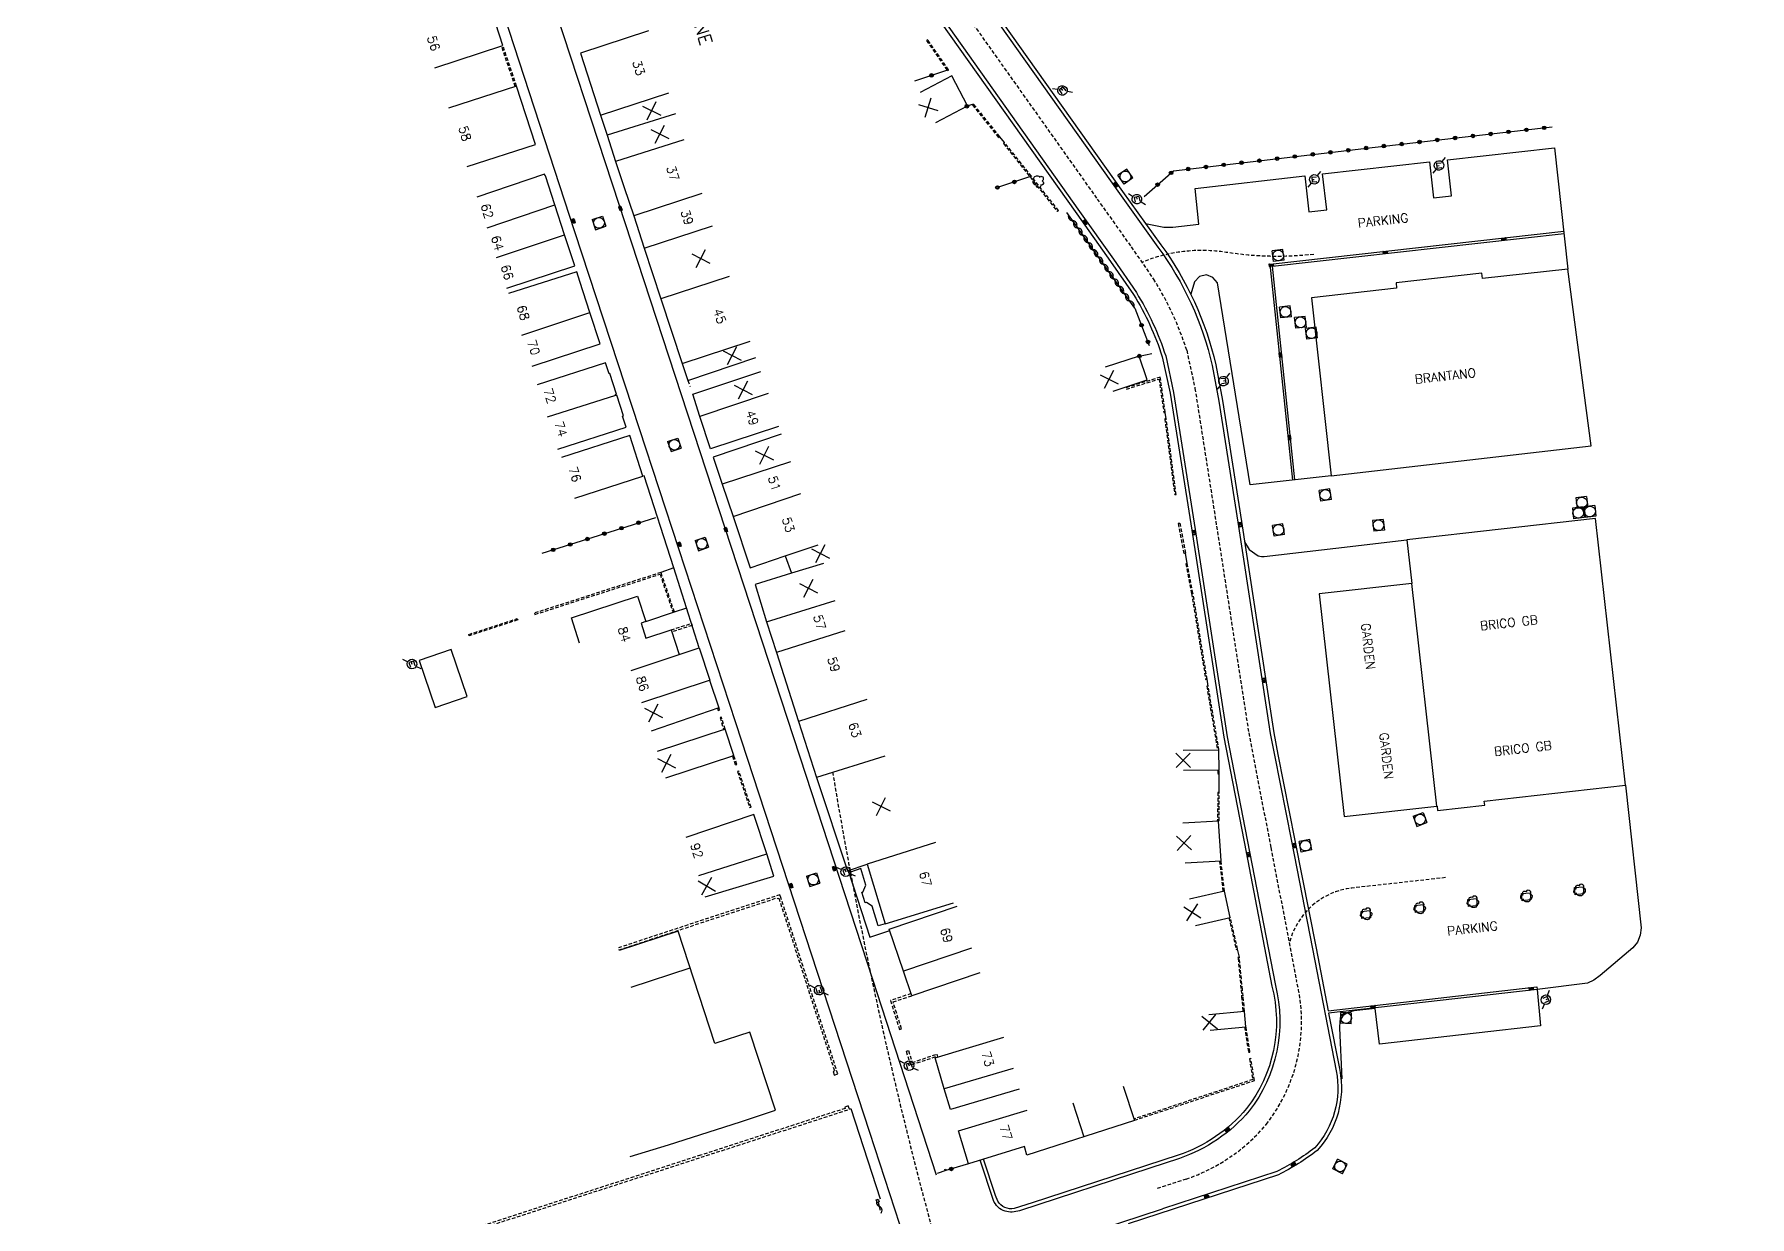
# Model space of a CAD drawing. Header units: millimetres. Extents: x 169000 to 170001, y 126000 to 127001.
# Drawn here: x 169346 to 169585.4, y 126678 to 126842.9 of the extents above; entities that cross this region are included whole.
import ezdxf
from ezdxf.enums import TextEntityAlignment as Align

# ---------------------------------------------------------------- set-up
doc = ezdxf.new("R2010")
doc.units = ezdxf.units.MM
doc.linetypes.add('DASHED', pattern=[0.75, 0.5, -0.25])
doc.layers.get('0').update_dxf_attribs({"linetype": 'CONTINUOUS'})
for name, color, linetype in [('W0001', 6, 'DASHED'), ('W0008', 7, 'CONTINUOUS'), ('W0100', 7, 'CONTINUOUS'), ('W0112', 1, 'DASHED'), ('W0300', 7, 'CONTINUOUS'), ('W0310', 3, 'CONTINUOUS'), ('W0322', 7, 'CONTINUOUS'), ('W0330', 7, 'CONTINUOUS'), ('W0334', 7, 'CONTINUOUS'), ('W0400', 7, 'CONTINUOUS'), ('W0420', 7, 'CONTINUOUS'), ('W0471', 7, 'CONTINUOUS'), ('W0984', 7, 'CONTINUOUS'), ('W0989', 7, 'CONTINUOUS'), ('W0991', 7, 'CONTINUOUS'), ('W1102', 7, 'CONTINUOUS')]:
    doc.layers.add(name, color=color, linetype=linetype)
doc.styles.get("Standard").update_dxf_attribs({"font": 'romans.shx', "width": 0.85})

# ---------------------------------------------------------------- blocks, each defined once
blk = doc.blocks.new('T471')
for p, q in [((-0.333334, 0.333334), (-0.333334, -0.333334)), ((-0.333334, 0.333334), (0.333334, 0.333334)), ((-0.333334, 0), (0, 0)), ((0.500001, 0.500001), (1.000002, 1.000002)), ((-0.500001, -0.500001), (-1.000002, -1.000002)), ((-0.333334, -0.333334), (0.333334, -0.333334))]:
    blk.add_line(p, q)
blk.add_ellipse((0, 0), major_axis=(0.471405, 0.471405), ratio=1, start_param=5.4977871438, end_param=11.780972451)
blk = doc.blocks.new('T420')
for p, q in [((0.75, 0.75), (-0.75, 0.75)), ((-0.75, 0.75), (-0.75, -0.75)), ((0.75, 0.75), (0.75, -0.75)), ((0.75, -0.75), (-0.75, -0.75))]:
    blk.add_line(p, q)
blk.add_ellipse((0, 0), major_axis=(-0.53, 0.53), ratio=1, start_param=3.926991, end_param=10.210176)
blk = doc.blocks.new('T400')
for p, q in [((-0.15, 0.3), (0.15, 0.3)), ((-0.15, -0.25), (-0.15, 0.3)), ((-0.15, 0.15), (0.15, 0.15)), ((-0.15, 0), (0.15, 0)), ((0.15, 0.3), (0.15, -0.25)), ((-0.15, -0.15), (0.15, -0.15)), ((-0.15, -0.25), (-0.15, -0.3)), ((-0.15, -0.3), (0.15, -0.3)), ((0.15, -0.3), (0.15, -0.25))]:
    blk.add_line(p, q)
blk = doc.blocks.new('T300')
for p, q in [((-0.8, 0.51), (-0.86, 0.34)), ((-0.86, 0.34), (-0.86, 0.17)), ((-0.86, 0.17), (-0.74, 0.06)), ((-0.69, 0.63), (-0.8, 0.51)), ((-0.8, -0.06), (-0.74, 0.06)), ((-0.74, 0.06), (-0.69, 0.11)), ((-0.57, 0.69), (-0.69, 0.63)), ((-0.46, 0.69), (-0.57, 0.69)), ((-0.29, 0.63), (-0.46, 0.69)), ((-0.29, 0.63), (-0.17, 0.74)), ((-0.23, 0.57), (-0.29, 0.63)), ((-0.17, 0.74), (-0.06, 0.8)), ((-0.06, 0.8), (0.06, 0.8)), ((0.06, 0.8), (0.23, 0.74)), ((0.23, 0.74), (0.34, 0.63)), ((0.34, 0.63), (0.4, 0.51)), ((0.46, 0.46), (0.34, 0.46)), ((0.4, 0.51), (0.4, 0.46)), ((0.57, 0.4), (0.46, 0.46)), ((0.57, 0.4), (0.69, 0.29)), ((0.69, 0.29), (0.74, 0.17)), ((0.74, 0.06), (0.69, -0.17)), ((0.74, 0.17), (0.74, 0.06)), ((-0.8, -0.17), (-0.8, -0.06)), ((-0.8, -0.23), (-0.8, -0.17)), ((-0.74, -0.34), (-0.8, -0.23)), ((-0.69, -0.4), (-0.74, -0.34)), ((-0.51, -0.46), (-0.69, -0.4)), ((-0.4, -0.46), (-0.51, -0.46)), ((-0.4, -0.46), (-0.34, -0.46)), ((-0.34, -0.46), (-0.34, -0.4)), ((-0.34, -0.51), (-0.34, -0.46)), ((-0.29, -0.63), (-0.34, -0.51)), ((-0.17, -0.74), (-0.29, -0.63)), ((-0.06, -0.8), (-0.17, -0.74)), ((0.06, -0.8), (-0.06, -0.8)), ((0.17, -0.74), (0.06, -0.8)), ((0.23, -0.69), (0.17, -0.74)), ((0.29, -0.46), (0.23, -0.46)), ((0.29, -0.63), (0.23, -0.69)), ((0.46, -0.4), (0.29, -0.46)), ((0.34, -0.51), (0.29, -0.63)), ((0.34, -0.51), (0.34, -0.46)), ((0.57, -0.34), (0.46, -0.4)), ((0.63, -0.29), (0.57, -0.34)), ((0.69, -0.17), (0.63, -0.29))]:
    blk.add_line(p, q)
blk = doc.blocks.new('t322o')
at = {"color": 0, "linetype": 'Continuous'}
for radius in [0.25, 0.15]:
    blk.add_circle((0, 0), radius, dxfattribs=at)
blk = doc.blocks.new('t310o')
at = {"color": 0, "linetype": 'Continuous'}
for centre, start, end in [((-0.5, 0.38), 216.8699, 323.1304), ((0.5, -0.37), 36.8699, 143.1303)]:
    blk.add_arc(centre, 0.625, start, end, dxfattribs=at)
blk = doc.blocks.new('t991o')
at = {"color": 0, "linetype": 'Continuous'}
for p, q in [((-1, 1), (1, -1)), ((-1, -1), (1, 1))]:
    blk.add_line(p, q, dxfattribs=at)

msp = doc.modelspace()

# ---------------------------------------------------------------- linework, layer by layer
at = {"layer": 'W0001'}
for points in [[(169394.28, 126956.77), (169407.01, 126939.17), (169415.47, 126927.98), (169418.62, 126923.56), (169441.55, 126894.23), (169442.17, 126893.35), (169448.09, 126885.03), (169466.35, 126859.36), (169475.3, 126846.77), (169494.34, 126819.94), (169499.08, 126813.27), (169502.34, 126808.55, -0.063994), (169506.82, 126798.84), (169507.98, 126793.52), (169510.99, 126774.3), (169515.48, 126745.45), (169518.56, 126729.46), (169522.15, 126710.87, -0.231483), (169517.92, 126690.83, -0.13711), (169506.75, 126683.21), (169502.57, 126681.85)], [(169585.37, 126497.99, -0.031828), (169558.55, 126519.34, -0.048361), (169520.91, 126560.91, -0.046501), (169494.18, 126607.34, -0.053142), (169457.42, 126740)]]:
    msp.add_lwpolyline(points, format="xyb", dxfattribs=at)
at = {"layer": 'W0001', "flags": 128}
for points in [[(169524.54, 126812.22, -0.067321), (169512.34, 126812.5, 0.138717), (169500.57, 126811.1, 2.339237)], [(169542.91, 126725.27), (169529.88, 126723.81, 0.315342), (169521.14, 126716.11, 0.809597)]]:
    msp.add_lwpolyline(points, format="xyb", dxfattribs=at)
at = {"layer": 'W0008'}
for points in [[(169499.55, 126587.49, 0.010625), (169490.97, 126605.98, -0.021146), (169474.46, 126653.36), (169462.6, 126689.69), (169451.25, 126724.41), (169443.9, 126746.88), (169435.96, 126771.14), (169430.48, 126787.87), (169421.45, 126815.37), (169410.21, 126849.91), (169400.36, 126880.11), (169389.49, 126913.53), (169377.94, 126949), (169371.64, 126967.8, 0.102233), (169364.46, 126980.66), (169347.6, 126998.44), (169346.05, 127000)], [(169353.68, 127000), (169358.14, 126995.28), (169369.45, 126984.04, -0.124894), (169376.87, 126974.17, -0.037063), (169382.5, 126957.39), (169385.16, 126949.17), (169396.9, 126913.01), (169404.88, 126888.43), (169406.8, 126882.61), (169416.96, 126851.73), (169427.6, 126819.23), (169453.71, 126739.56), (169462.97, 126711.08), (169471.88, 126683.79)], [(169416.99, 126922.66), (169417.4, 126922.93), (169423.83, 126913.92), (169429.71, 126905.65), (169439.7, 126891.6), (169445.62, 126883.27), (169463.88, 126857.61), (169472.83, 126845.02), (169491.87, 126818.18), (169496.59, 126811.53), (169499.8, 126806.88, -0.06272), (169503.89, 126798.06), (169505, 126792.96), (169508, 126773.83), (169512.49, 126744.93), (169515.58, 126728.89), (169519.2, 126710.21, -0.231824), (169515.56, 126692.74, -0.136305), (169505.8, 126686.09), (169501.69, 126684.74)], [(169449.46, 126906.64, 0.608473), (169445.04, 126894.57), (169450.37, 126887.1), (169468.23, 126861.95), (169478.28, 126847.72), (169497.47, 126820.71), (169502.81, 126813.25, -0.102497), (169510.38, 126796.72), (169511.33, 126791.73), (169513.97, 126774.87), (169517.99, 126748.43), (169518.48, 126745.38), (169519.06, 126742.36), (169521.43, 126730.34), (169524.37, 126715.35), (169527.68, 126698.31, -0.235314), (169524.69, 126687.57, -0.048632), (169519.42, 126684.29), (169503.43, 126679.04)], [(169501.69, 126684.75), (169483.49, 126678.8, -0.145935), (169481.48, 126678.72, -0.213159), (169479.86, 126680.24), (169478.03, 126685.84)], [(169484.4, 126666.2), (169483.18, 126670.09, -0.159872), (169483.42, 126671.8, -0.111771), (169486, 126673.35), (169503.43, 126679.06)]]:
    msp.add_lwpolyline(points, format="xyb", dxfattribs=at)
for points in [[(169501.08, 126816.53), (169503.62, 126816.04), (169504.88, 126816.04), (169508.51, 126816.44), (169508.01, 126821.39), (169523.31, 126823.16), (169523.87, 126818.17), (169526.39, 126818.44), (169525.79, 126823.44), (169540.72, 126825.12), (169541.27, 126820.13), (169543.78, 126820.39), (169543.21, 126825.39), (169558.13, 126827.08), (169560.02, 126810.17)], [(169527, 126781.32), (169515.66, 126780.07), (169511.14, 126808.23), (169510.48, 126808.98), (169509.57, 126809.37), (169508.59, 126809.13), (169507.89, 126808.41), (169507.39, 126806.67)], [(169514.9, 126772.11), (169515.55, 126771.05), (169516.78, 126770.17), (169517.24, 126770.05), (169517.63, 126770.06), (169527.61, 126771.21), (169537.53, 126772.41)], [(169568.04, 126738.16), (169570.21, 126718.25), (169570.08, 126717.23), (169569.73, 126716.26), (169569.05, 126715.46), (169564.52, 126711.6), (169563.63, 126710.95), (169562.73, 126710.55), (169555.7, 126709.66), (169556.2, 126704.59), (169547.22, 126703.59), (169533.72, 126702.03), (169533.14, 126707.02), (169530.13, 126706.68), (169529.19, 126706.39), (169528.61, 126705.99), (169528.19, 126705.31), (169528.14, 126704.28), (169528.46, 126697.22), (169528.35, 126697.21)]]:
    msp.add_lwpolyline(points, dxfattribs=at)
at = {"layer": 'W0100'}
msp.add_line((169444.59, 126691.21), (169449.45, 126692.81), dxfattribs=at)
for points in [[(169401.92, 126838.23), (169411.42, 126841.36), (169409.44, 126847.39), (169407.86, 126852.13), (169406.73, 126855.58), (169397.23, 126852.46)], [(169431.74, 126843.41), (169422.24, 126840.31), (169425.06, 126831.65), (169425.98, 126828.85), (169427.13, 126825.2), (169428.32, 126821.54), (169429.67, 126817.6), (169431.15, 126813.11), (169433.47, 126806), (169436.42, 126797), (169437.23, 126794.61), (169446.7, 126797.82)], [(169471.83, 126830.62), (169476.26, 126832.94), (169474.07, 126837.13), (169469.64, 126834.82)], [(169406.46, 126824.46), (169415.97, 126827.54), (169413.34, 126835.68), (169403.82, 126832.61)], [(169411.99, 126807.49), (169421.47, 126810.64), (169420.04, 126814.95), (169418.69, 126819.11), (169417.36, 126823.19), (169417.32, 126823.18), (169417.24, 126823.39), (169407.77, 126820.19)], [(169415.5, 126796.62), (169425, 126799.74), (169423.57, 126804.09), (169422.17, 126808.46), (169421.75, 126809.78), (169412.21, 126806.76)], [(169419.1, 126785.06), (169428.62, 126788.13), (169428.13, 126789.66), (169428.26, 126789.7), (169427.33, 126792.57), (169427.2, 126792.53), (169427.15, 126792.68), (169427.27, 126792.72), (169426.35, 126795.59), (169426.23, 126795.55), (169425.74, 126797.08), (169416.22, 126794.01)], [(169496.57, 126793.13), (169501.31, 126794.7), (169500.21, 126798.04), (169495.46, 126796.47)], [(169449.88, 126788.2), (169440.38, 126785.07), (169438.89, 126789.6), (169437.9, 126792.7), (169447.39, 126795.87)], [(169421.45, 126778.19), (169430.96, 126781.26), (169429.12, 126786.96), (169419.61, 126783.9)], [(169450.23, 126787.15), (169440.75, 126783.95), (169442.03, 126780.15), (169443.53, 126775.66), (169445.93, 126768.51), (169450.81, 126770.15), (169451.71, 126767.73), (169446.6, 126766.15), (169448.21, 126760.96), (169449.6, 126756.66), (169452.68, 126747.07), (169455.16, 126739.22), (169459.51, 126726.2), (169462.23, 126727.15), (169464.74, 126718.84), (169474.31, 126721.73)], [(169422.13, 126757.98), (169420.98, 126761.5), (169430.22, 126764.53), (169431.37, 126761.01), (169430.7, 126760.79), (169431.36, 126758.69), (169434.88, 126759.84), (169436.01, 126756.4), (169438.8, 126757.32), (169440.28, 126752.83), (169440.23, 126752.8), (169441.57, 126748.96), (169432.12, 126745.68)], [(169404.19, 126757.11), (169399.72, 126755.58), (169401.97, 126749.02), (169406.44, 126750.55), (169404.19, 126757.11)], [(169434.15, 126739.17), (169443.64, 126742.31), (169442.43, 126745.99), (169432.93, 126742.85)], [(169506.36, 126740.25), (169511.36, 126740.31), (169511.33, 126743.06), (169506.33, 126743.01)], [(169439.64, 126722.57), (169449.21, 126725.46), (169448.27, 126728.61), (169446.43, 126734.06), (169436.95, 126730.87)], [(169506.62, 126727.33), (169511.61, 126727.63), (169511.28, 126733.16), (169506.29, 126732.87)], [(169508.04, 126718.61), (169512.91, 126719.71), (169512.09, 126723.36), (169507.21, 126722.25)], [(169477.95, 126711.98), (169468.48, 126708.76), (169467.32, 126712.2), (169465.33, 126718.07), (169474.8, 126721.27)], [(169429.16, 126686.36), (169434.53, 126687.98), (169444.59, 126691.21), (169449.45, 126692.81), (169445.86, 126703.73), (169440.99, 126702.13), (169435.89, 126717.78), (169427.65, 126715.1)], [(169510.11, 126704), (169515.09, 126704.47), (169514.89, 126706.6), (169509.91, 126706.12)], [(169483.46, 126695.77), (169473.87, 126692.9), (169473.01, 126695.79), (169471.72, 126700.14), (169481.3, 126702.99)], [(169497.97, 126696.16), (169499.52, 126691.4), (169484.53, 126686.57), (169484.18, 126687.75), (169476.39, 126685.33), (169475, 126689.93), (169484.58, 126692.81)]]:
    msp.add_lwpolyline(points, dxfattribs=at)
for points in [[(169536.11, 126807.5), (169524.22, 126806.17), (169527, 126781.32), (169563.23, 126785.5), (169560.02, 126810.17), (169548.09, 126808.84), (169548, 126809.59), (169536.03, 126808.26)], [(169538.22, 126766.31), (169525.29, 126764.85), (169528.77, 126733.79), (169541.72, 126735.25), (169541.73, 126735.21), (169541.77, 126735.22), (169541.83, 126734.64), (169548.41, 126735.37), (169548.34, 126735.95), (169568.04, 126738.16), (169563.88, 126775.35), (169537.53, 126772.41)]]:
    msp.add_lwpolyline(points, close=True, dxfattribs=at)
at = {"layer": 'W0112'}
for p, q in [((169413.15, 126835.62), (169411.23, 126841.3)), ((169413.34, 126835.68), (169411.42, 126841.36)), ((169437.23, 126794.61), (169437.53, 126793.77))]:
    msp.add_line(p, q, dxfattribs=at)
for points in [[(169473.6, 126837.97), (169470.69, 126842.15), (169470.53, 126842.04), (169473.44, 126837.86)], [(169476.95, 126833.06), (169480.58, 126828.52), (169480.74, 126828.64), (169477.1, 126833.18)], [(169488.95, 126818.33), (169485.16, 126823.11), (169481.42, 126827.81), (169481.26, 126827.68), (169485, 126822.99), (169488.79, 126818.21)], [(169505.35, 126778.73), (169503.96, 126789.29), (169503.77, 126789.26), (169505.15, 126778.71)], [(169506.46, 126770.48), (169505.65, 126774.7), (169505.85, 126774.73), (169506.65, 126770.52)], [(169509.67, 126752.96), (169507.7, 126764.95), (169506.9, 126769.11), (169506.71, 126769.07), (169507.5, 126764.91), (169509.47, 126752.93)], [(169406.68, 126759.2), (169413.43, 126761.41), (169413.49, 126761.22), (169406.74, 126759.01)], [(169442.43, 126745.99), (169441.91, 126747.67), (169441.72, 126747.61), (169442.23, 126745.93)], [(169444.06, 126741.06), (169443.64, 126742.31), (169443.45, 126742.24), (169443.87, 126741)], [(169446.05, 126735.1), (169444.35, 126740.12), (169444.16, 126740.06), (169445.86, 126735.03)], [(169463.5, 126680.3), (169463.78, 126680.41), (169463.92, 126680.04), (169463.64, 126679.94)]]:
    msp.add_lwpolyline(points, close=True, dxfattribs=at)
for points in [[(169498.41, 126793.43), (169502.97, 126794.82), (169503.63, 126790.15), (169503.83, 126790.18), (169503.13, 126795.08), (169498.35, 126793.62)], [(169435.35, 126762.33), (169433.48, 126767.85), (169415.84, 126762.18), (169415.9, 126761.99), (169433.35, 126767.6), (169435.16, 126762.27)], [(169434.88, 126759.84), (169437.72, 126760.72), (169437.81, 126760.43), (169434.97, 126759.55)], [(169511.33, 126743.06), (169509.82, 126751.99), (169509.62, 126751.96), (169511.13, 126743.03)], [(169441.38, 126748.89), (169441.48, 126748.6), (169441.67, 126748.67), (169441.57, 126748.96)], [(169511.16, 126740.31), (169511.16, 126739.73), (169511.36, 126739.73), (169511.36, 126740.31)], [(169511.28, 126733.16), (169511.34, 126733.24), (169511.35, 126737.16), (169511.15, 126737.16), (169511.14, 126733.3), (169511.02, 126733.14)], [(169511.41, 126727.61), (169511.89, 126723.31)], [(169512.09, 126723.36), (169511.61, 126727.63)], [(169427.62, 126715.19), (169449.68, 126722.45), (169449.72, 126722.34), (169449.92, 126722.4), (169457.7, 126698.29), (169457.49, 126698.21), (169457.66, 126697.73), (169458.14, 126697.9), (169450.2, 126722.49), (169450.08, 126722.89), (169427.53, 126715.48)], [(169512.72, 126719.67), (169513.73, 126715.24), (169513.92, 126715.29), (169512.91, 126719.71)], [(169514.89, 126706.6), (169514.69, 126708.71), (169514.6, 126709.62), (169514.19, 126714.04), (169514.17, 126714.17), (169513.97, 126714.13), (169513.99, 126714.01), (169514.4, 126709.6), (169514.49, 126708.69), (169514.69, 126706.58)], [(169468.37, 126709.09), (169465.49, 126708.12), (169466.76, 126704.1), (169467.04, 126704.19), (169465.86, 126707.93), (169468.47, 126708.8)], [(169514.89, 126704.45), (169515.44, 126700.9), (169515.64, 126700.94), (169515.09, 126704.47)], [(169471.78, 126700.16), (169471.75, 126700.25), (169468.34, 126699.09), (169467.72, 126701.04), (169468.01, 126701.13), (169468.53, 126699.47), (169471.95, 126700.64), (169472.07, 126700.24)], [(169499.52, 126691.41), (169516.27, 126696.96), (169515.78, 126700.02), (169515.58, 126699.99), (169516.04, 126697.1), (169499.45, 126691.59)], [(169401.28, 126674.03), (169439.09, 126686.25), (169459.76, 126692.95), (169459.6, 126693.43), (169459.12, 126693.26), (169459.18, 126693.08), (169439, 126686.54), (169401.19, 126674.32)]]:
    msp.add_lwpolyline(points, dxfattribs=at)
at = {"layer": 'W0310'}
msp.add_line((169463.77, 126679.94), (169464.07, 126678.88), dxfattribs=at)
msp.add_lwpolyline([(169499.6, 126804.7), (169490.1, 126818.08)], dxfattribs=at)
at = {"layer": 'W0322'}
for p, q in [((169416.92, 126770.52), (169432.74, 126775.53)), ((169476.39, 126685.33), (169473.22, 126684.39))]:
    msp.add_line(p, q, dxfattribs=at)
for points in [[(169473.6, 126837.97), (169468.85, 126836.4)], [(169477.1, 126833.18), (169476.16, 126832.89)], [(169500.88, 126820.31), (169504.98, 126823.88), (169533.11, 126827.19), (169557.8, 126830.01)], [(169485.16, 126823.11), (169480.41, 126821.55)], [(169501.63, 126799.44), (169499.64, 126804.67)], [(169500.21, 126798.04), (169501.94, 126798.41)]]:
    msp.add_lwpolyline(points, dxfattribs=at)
at = {"layer": 'W0330'}
msp.add_lwpolyline([(169473.24, 126684.6), (169473.28, 126684.46), (169473.14, 126684.42), (169473.09, 126684.56)], close=True, dxfattribs=at)
at = {"layer": 'W0334'}
for p, q in [((169431.13, 126781.33), (169430.96, 126781.26)), ((169435.25, 126768.51), (169433.48, 126767.85)), ((169435.35, 126762.33), (169437.1, 126762.89)), ((169431.37, 126761.01), (169435.35, 126762.33)), ((169459.76, 126692.95), (169459.98, 126693.04)), ((169459.98, 126693.04), (169464.07, 126680.46)), ((169473.22, 126684.39), (169471.99, 126684))]:
    msp.add_line(p, q, dxfattribs=at)
for points in [[(169416.99, 126922.66), (169417.28, 126922.26), (169423.43, 126913.63), (169429.32, 126905.37), (169439.31, 126891.32), (169445.22, 126882.99), (169463.48, 126857.33), (169472.43, 126844.73), (169491.48, 126817.9), (169496.2, 126811.25), (169499.4, 126806.62, -0.062501), (169503.42, 126797.93), (169504.52, 126792.87), (169507.52, 126773.76), (169512.01, 126744.85), (169515.1, 126728.8), (169518.72, 126710.11, -0.231881), (169515.19, 126693.05, -0.136155), (169505.64, 126686.55), (169485.27, 126679.88), (169482.75, 126679.1, -0.31726), (169480.48, 126680.11), (169480.15, 126680.91), (169478.48, 126685.98)], [(169478.69, 126848.02), (169497.88, 126821.01), (169503.22, 126813.55, -0.102532), (169510.88, 126796.83), (169511.83, 126791.82), (169514.47, 126774.95), (169518.5, 126748.51), (169518.98, 126745.46), (169519.55, 126742.46), (169521.93, 126730.43), (169524.87, 126715.44), (169526.57, 126706.7), (169554.84, 126709.94), (169555.66, 126710.03), (169555.7, 126709.66), (169526.63, 126706.36), (169528.18, 126698.4, -0.236267), (169525.04, 126687.2, -0.049269), (169519.61, 126683.82), (169498.67, 126676.95)]]:
    msp.add_lwpolyline(points, format="xyb", dxfattribs=at)
for points in [[(169481.42, 126827.81), (169480.74, 126828.64)], [(169503.96, 126789.29), (169503.83, 126790.18)], [(169435.25, 126768.51), (169431.13, 126781.33)], [(169506.9, 126769.11), (169506.65, 126770.52)], [(169438.8, 126757.32), (169435.25, 126768.51)], [(169509.82, 126751.99), (169509.67, 126752.96)], [(169511.35, 126737.16), (169511.36, 126739.73)], [(169464.74, 126718.84), (169463.78, 126718.53), (169462.94, 126721.3), (169462.13, 126721.82), (169461.98, 126721.77), (169461.51, 126723.22), (169461.63, 126723.25), (169462.06, 126724.21), (169461.35, 126726.53), (169459.91, 126726.02), (169459.51, 126726.2)], [(169459.66, 126726.14), (169462.6, 126716.97), (169465.39, 126717.88)], [(169514.17, 126714.17), (169513.92, 126715.29)]]:
    msp.add_lwpolyline(points, dxfattribs=at)
at = {"layer": 'W0334', "flags": 128}
for points in [[(169521.63, 126780.73), (169518.46, 126810.85), (169559.43, 126815.44)], [(169521.93, 126780.76), (169518.79, 126810.59), (169559.47, 126815.14)]]:
    msp.add_lwpolyline(points, dxfattribs=at)
for points in [[(169546.16, 126721.23), (169546.06, 126722.22), (169547.25, 126722.34), (169547.35, 126721.35)], [(169553.63, 126722.04), (169553.52, 126723.04), (169554.72, 126723.16), (169554.82, 126722.16)], [(169561.04, 126722.88), (169560.94, 126723.88), (169562.14, 126724), (169562.24, 126723)], [(169531.27, 126719.55), (169531.17, 126720.54), (169532.36, 126720.66), (169532.46, 126719.67)], [(169538.73, 126720.39), (169538.63, 126721.39), (169539.82, 126721.51), (169539.92, 126720.51)]]:
    msp.add_lwpolyline(points, close=True, dxfattribs=at)
at = {"layer": 'W1102'}
for p, q in [((169425.06, 126831.65), (169434.57, 126834.75)), ((169435.52, 126831.85), (169425.98, 126828.85)), ((169436.67, 126828.2), (169427.13, 126825.2)), ((169439.17, 126820.72), (169429.67, 126817.6)), ((169409.22, 126815.91), (169418.69, 126819.11)), ((169431.15, 126813.11), (169440.66, 126816.21)), ((169410.55, 126811.79), (169420.04, 126814.95)), ((169442.97, 126809.12), (169433.47, 126806)), ((169414.07, 126800.97), (169423.57, 126804.09)), ((169436.42, 126797), (169445.92, 126800.12)), ((169417.66, 126789.54), (169427.18, 126792.6)), ((169448.41, 126792.79), (169438.89, 126789.6)), ((169451.53, 126783.3), (169442.03, 126780.15)), ((169443.53, 126775.66), (169453.01, 126778.84)), ((169450.81, 126770.15), (169455.41, 126771.69)), ((169456.15, 126769.11), (169451.71, 126767.73)), ((169448.21, 126760.96), (169457.76, 126763.92)), ((169459.13, 126759.71), (169449.6, 126756.66)), ((169429.3, 126754.18), (169436.01, 126756.4)), ((169430.79, 126749.69), (169440.23, 126752.8)), ((169462.2, 126750.12), (169452.68, 126747.07)), ((169464.69, 126742.22), (169455.16, 126739.22)), ((169471.77, 126730.15), (169462.23, 126727.15)), ((169438.74, 126725.56), (169448.27, 126728.61)), ((169476.78, 126715.41), (169467.31, 126712.21)), ((169429.32, 126709.99), (169437.55, 126712.68)), ((169482.6, 126698.64), (169473.01, 126695.79))]:
    msp.add_line(p, q, dxfattribs=at)
at = {"layer": 'W1102', "flags": 128}
for points in [[(169541.72, 126735.25), (169538.22, 126766.31)], [(169490.92, 126693.86), (169492.47, 126689.1)]]:
    msp.add_lwpolyline(points, dxfattribs=at)

# ---------------------------------------------------------------- block references
at = {"layer": 'W0300'}
for p, rotation in [((169486.12, 126822.51), 125.3893218859079), ((169561.63, 126723.45), 278.767755809037), ((169546.75, 126721.8), 278.767755809037), ((169554.22, 126722.61), 278.767755809037), ((169531.86, 126720.12), 278.767755809037), ((169539.32, 126720.96), 278.767755809037)]:
    msp.add_blockref('T300', p, dxfattribs=dict(at, rotation=rotation))
at = {"layer": 'W0310'}
for p, rotation in [((169490.92, 126816.93), 125.3893218859078), ((169491.64, 126815.91), 125.3893218859078), ((169492.37, 126814.89), 125.3893218859078), ((169493.09, 126813.87), 125.3893218859078), ((169493.81, 126812.86), 125.3893218859078), ((169494.54, 126811.84), 125.3893218859078), ((169495.26, 126810.82), 125.3893218859078), ((169495.99, 126809.8), 125.3893218859078), ((169496.71, 126808.78), 125.3893218859078), ((169497.43, 126807.76), 125.3893218859078), ((169498.16, 126806.74), 125.3893218859078), ((169498.88, 126805.72), 125.3893218859078), ((169463.92, 126679.41), 285.501206624234)]:
    msp.add_blockref('t310o', p, dxfattribs=dict(at, rotation=rotation))
at = {"layer": 'W0322'}
for p, rotation in [((169471.23, 126837.19), 198.3101338551041), ((169554.21, 126829.6), 6.499905070976406), ((169556.69, 126829.88), 6.499905070976406), ((169531.86, 126827.05), 6.713358216588666), ((169534.34, 126827.33), 6.499905070976406), ((169536.82, 126827.62), 6.499905070976406), ((169539.31, 126827.9), 6.499905070976406), ((169541.79, 126828.18), 6.499905070976406), ((169544.27, 126828.47), 6.499905070976406), ((169546.76, 126828.75), 6.499905070976406), ((169549.24, 126829.03), 6.499905070976406), ((169551.73, 126829.32), 6.499905070976406), ((169511.99, 126824.71), 6.713358216588666), ((169514.48, 126825), 6.713358216588666), ((169516.96, 126825.29), 6.713358216588666), ((169519.44, 126825.59), 6.713358216588666), ((169521.92, 126825.88), 6.713358216588666), ((169524.41, 126826.17), 6.713358216588666), ((169526.89, 126826.46), 6.713358216588666), ((169529.37, 126826.75), 6.713358216588666), ((169482.78, 126822.33), 198.2392490485614), ((169504.65, 126823.6), 41.14409279973626), ((169507.03, 126824.12), 6.713358216588666), ((169509.51, 126824.42), 6.713358216588666), ((169480.41, 126821.55), 198.2392490485614), ((169502.77, 126821.95), 41.14409279973626), ((169500.53, 126802.34), 110.8008386020699), ((169501.42, 126800), 110.8008386020699), ((169430.35, 126774.78), 17.5841776417844), ((169423.2, 126772.51), 17.5841776417844), ((169425.59, 126773.26), 17.5841776417844), ((169427.97, 126774.02), 17.5841776417844), ((169418.44, 126771), 17.5841776417844), ((169420.82, 126771.75), 17.5841776417844), ((169473.99, 126684.62), 196.4914464859469)]:
    msp.add_blockref('t322o', p, dxfattribs=dict(at, rotation=rotation))
for p in [(169476.16, 126832.89), (169500.21, 126798.04)]:
    msp.add_blockref('t322o', p, dxfattribs=at)
at = {"layer": 'W0400'}
for p, rotation in [((169496.91, 126821.95), 35.23884151029496), ((169427.81, 126818.61), 198.7641567056066), ((169421.28, 126816.86), 198.0192567056066), ((169492.62, 126816.69), 35.36587432000403), ((169551.09, 126814.35), 96.49990507096699), ((169518.62, 126810.72), 276.4912055576141), ((169534.5, 126812.5), 276.4912055576141), ((169519.9, 126798.21), 6.491205557613969), ((169521.16, 126786.68), 6.491205557613969), ((169514.27, 126774.54), 8.880897633391998), ((169442.54, 126773.79), 198.7641567056066), ((169507.8, 126773.42), 8.893177233792043), ((169436.07, 126771.76), 198.1339218136852), ((169517.58, 126752.81), 8.659773516184998), ((169521.79, 126729.74), 11.16279229172405), ((169457.63, 126726.53), 18.00497792371861), ((169515.39, 126728.48), 10.898986800113), ((169451.66, 126724.11), 198.1339567056065), ((169554.86, 126709.77), 277.186875442424), ((169532.85, 126707.25), 96.55420954078198), ((169512.5, 126690.09), 128.1917935663412), ((169521.72, 126685.26), 123.5395363482877), ((169509.6, 126680.79), 287.8545735440161)]:
    msp.add_blockref('T400', p, dxfattribs=dict(at, rotation=rotation))
at = {"layer": 'W0420'}
for p, rotation in [((169498.27, 126823.08), 305.238841510295), ((169424.83, 126816.61), 108.7641567056066), ((169519.59, 126812.07), 276.491205557614), ((169520.62, 126804.19), 276.491205557614), ((169522.7, 126802.74), 276.491205557614), ((169524.24, 126801.23), 276.491205557614), ((169435.35, 126785.65), 108.7641567056066), ((169526.15, 126778.66), 278.880897633392), ((169561.46, 126776.17), 6.577675145093018), ((169561.96, 126777.59), 6.577675145093018), ((169563.09, 126776.34), 6.577675145093018), ((169519.63, 126773.78), 278.880897633392), ((169533.57, 126774.42), 6.577675145093018), ((169439.18, 126771.83), 108.7641567056066), ((169539.38, 126733.39), 110.80083860207), ((169523.4, 126729.72), 281.162792291724), ((169454.71, 126724.99), 108.1339567056065), ((169529.05, 126705.67), 267.0032770329551), ((169528.22, 126684.97), 243.969529812992)]:
    msp.add_blockref('T420', p, dxfattribs=dict(at, rotation=rotation))
at = {"layer": 'W0471'}
for p, rotation in [((169489.48, 126835.1), 305.238841510295), ((169542.03, 126824.63), 6.04816224906364), ((169524.63, 126822.69), 6.14064097126912), ((169499.88, 126819.92), 282.355972440692), ((169511.96, 126794.54), 186.303868616359), ((169398.73, 126755.06), 288.5689567056066), ((169459.26, 126726.1), 290.8034567056065), ((169455.54, 126709.57), 108.0765567056065), ((169556.93, 126708.23), 204.491901028042), ((169468.09, 126699.03), 287.9959567056066)]:
    msp.add_blockref('T471', p, dxfattribs=dict(at, rotation=rotation))
at = {"layer": 'W0991'}
for p, rotation in [((169432.19, 126832.28), 18.8626060787949), ((169470.74, 126832.72), 27.62743656169089), ((169433.31, 126829.01), 18.0568491634461), ((169439.05, 126811.65), 17.86894907607145), ((169443.4, 126798.1), 18.02589028621981), ((169444.94, 126793.33), 17.82785977635979), ((169496.01, 126794.8), 18.31798832885288), ((169447.89, 126784.2), 18.74423323156263), ((169455.74, 126770.49), 17.56979833536021), ((169454.07, 126765.67), 17.56979833536021), ((169432.44, 126748.26), 17.07013485931272), ((169434.26, 126741.24), 17.4045951944289), ((169506.34, 126741.63), 0.6207858831605341), ((169464.19, 126735.2), 18.30230054937978), ((169506.45, 126730.1), 3.357721351412225), ((169439.88, 126724.11), 14.95597930658297), ((169507.62, 126720.43), 12.75274085331053), ((169510.01, 126705.06), 5.453556588330037)]:
    msp.add_blockref('t991o', p, dxfattribs=dict(at, rotation=rotation))

# ---------------------------------------------------------------- texts
at = {"layer": 'W0984'}
for s, rotation, p in [('PARKING', 6.4752, (169534.22, 126816.96)), ('BRANTANO', 6.3767, (169542.91, 126795.26)), ('GARDEN', 276.4314, (169532.14, 126757.53)), ('BRICO GB', 6.4314, (169551.77, 126760.83)), ('GARDEN', 276.4314, (169534.68, 126742.25)), ('BRICO GB', 6.4314, (169553.72, 126743.3)), ('PARKING', 6.3854, (169546.69, 126718.18))]:
    msp.add_text(s, height=1.25, rotation=rotation, dxfattribs=at).set_placement(p, align=Align.MIDDLE)
at = {"layer": 'W0989'}
msp.add_text('RUE BOIS ST ANNE', height=1.75, rotation=287.5966, dxfattribs=at).set_placement((169436.46, 126852.16), align=Align.MIDDLE)
at = {"layer": 'W0991'}
for s, rotation, p in [('56', 288.567, (169401.76, 126841.67)), ('33', 288.113, (169430.38, 126838.24)), ('58', 286.8558, (169406.13, 126829.09)), ('37', 288.0319, (169435.14, 126823.52)), ('62', 286.8558, (169409.23, 126818.26)), ('39', 288.0319, (169437.13, 126817.38)), ('64', 286.8558, (169410.67, 126813.8)), ('66', 286.8558, (169412.02, 126809.73)), ('68', 286.8558, (169414.26, 126804.08)), ('45', 288.0319, (169441.68, 126803.6)), ('70', 287.503, (169415.72, 126799.23)), ('72', 287.5882, (169417.97, 126792.49)), ('49', 288.24, (169446.21, 126789.4)), ('74', 287.5882, (169419.51, 126787.85)), ('76', 287.5882, (169421.48, 126781.53)), ('51', 288.24, (169449.3, 126780.27)), ('53', 288.24, (169451.26, 126774.51)), ('57', 288.24, (169455.62, 126760.9)), ('84', 287.5882, (169428.36, 126759.21)), ('59', 287.9929, (169457.58, 126755)), ('86', 287.5882, (169430.89, 126752.33)), ('63', 287.9929, (169460.53, 126745.87)), ('92', 287.5882, (169438.48, 126729.02)), ('67', 285.0262, (169470.37, 126725.09)), ('69', 287.2639, (169473.32, 126717.23)), ('73', 287.2639, (169479.08, 126699.96)), ('77', 287.2639, (169481.61, 126689.71))]:
    msp.add_text(s, height=1.25, rotation=rotation, dxfattribs=at).set_placement(p, align=Align.MIDDLE)

doc.saveas('drawing.dxf')
